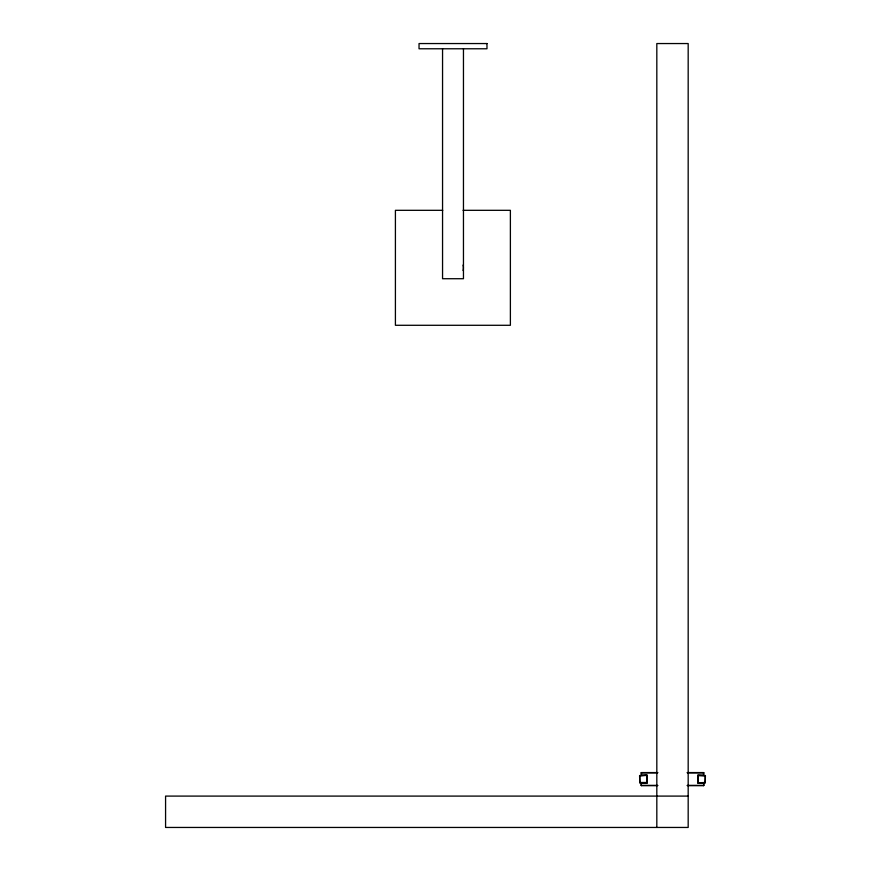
<?xml version="1.0" encoding="UTF-8"?>
<svg xmlns="http://www.w3.org/2000/svg" width="871" height="871" viewBox="0 0 871 871"><rect width="100%" height="100%" fill="white"/><g stroke="black" fill="none" stroke-linecap="round" stroke-linejoin="round"><path stroke-width="1.31" d="M641.404 772.577L641.404 775.451L641.404 772.577L657.714 772.577M641.143 775.19L647.153 775.19L647.153 783.029L639.837 782.768L639.575 775.713L647.153 775.19L647.153 783.029L641.143 783.029L641.404 785.642L657.714 785.642M641.143 783.029L641.404 785.642M703.594 772.577L703.594 775.451L703.594 772.577L687.284 772.577M703.855 775.19L697.845 775.19L697.845 783.029L705.162 782.768L705.423 775.713L697.845 775.19L697.845 783.029L703.855 783.029L703.594 785.642L687.284 785.642M442.751 210.314L395.412 210.314L395.412 325.286L510.384 325.286L510.384 210.314L463.045 210.314M641.143 772.838L657.714 772.838M687.284 772.838L703.855 772.838M639.575 775.713L646.63 775.451L646.892 782.506L639.575 782.506M705.423 775.713L698.107 775.713L698.368 782.768L705.423 782.506M641.143 785.381L657.714 785.381M687.284 785.381L703.855 785.381M688.177 796.094L165.577 796.094L165.577 827.45L688.177 827.45L688.177 43.55L656.821 43.55L656.821 827.45M703.855 783.029L703.594 785.642M705.162 775.451L705.162 782.768M639.837 775.451L639.837 782.768M463.459 48.776L463.459 278.72L442.555 278.72L442.555 48.776M463.045 265.078A10.67 10.67 0 0 1 463.045 270.511M486.976 43.55L419.038 43.55L419.038 48.776L486.976 48.776L486.976 43.55"/></g></svg>
